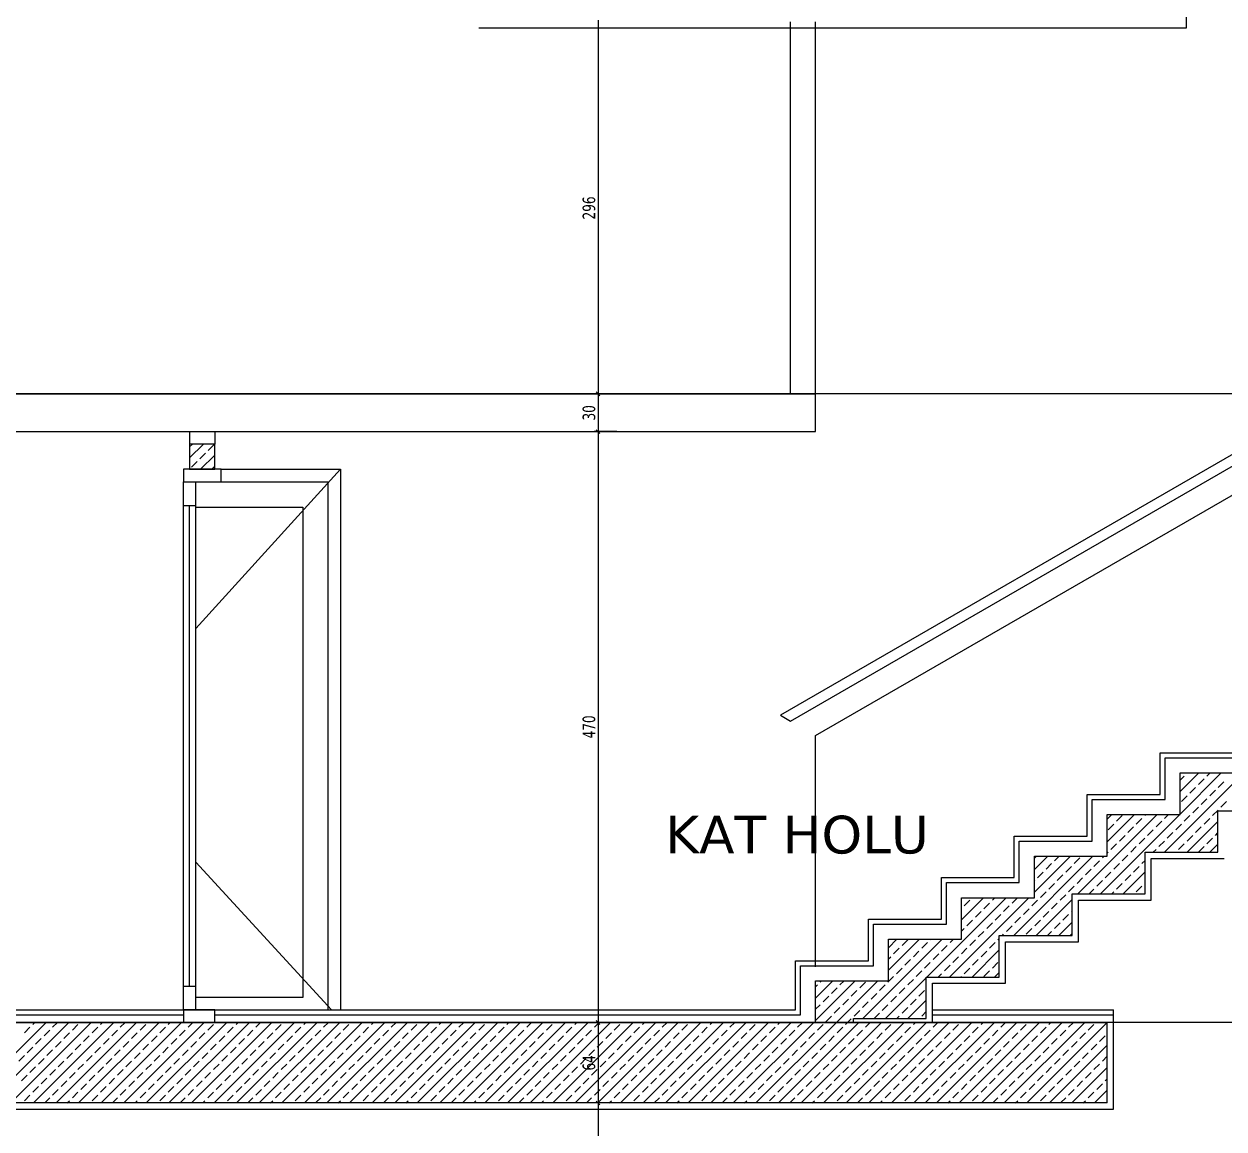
# Model space of a CAD drawing. Header units: millimetres. Extents: x 43168.9 to 43194.6, y -25545.1 to -25543.4.
# Drawn here: x 43184.1023 to 43184.2933, y -25544.3235 to -25544.1477 of the extents above; entities that cross this region are included whole.
import ezdxf
from ezdxf.enums import TextEntityAlignment as Align

# ---------------------------------------------------------------- set-up
doc = ezdxf.new("R2010")
doc.units = ezdxf.units.MM
doc.header["$LTSCALE"] = 200
doc.linetypes.add('kesit_$0$HIDDEN2', pattern=[0.1875, 0.125, -0.0625])
for name, color, linetype in [('dograma_sgh', 43, 'Continuous'), ('duv_sgh', 4, 'Continuous'), ('gor-4_sgh', 17, 'Continuous'), ('kaplama-gnl_sgh', 30, 'Continuous'), ('kesit_$0$gor-2_sgh', 161, 'Continuous'), ('kesit_$0$izd-alt_sgh', 8, 'kesit_$0$HIDDEN2'), ('kesit_$0$metal-mal._sgh', 122, 'Continuous'), ('kolon-b.a_sgh', 6, 'Continuous'), ('metal-mal._sgh', 122, 'Continuous'), ('olcuic_sgh', 183, 'Continuous'), ('siva_sgh', 145, 'Continuous'), ('tarama-betonarme_sgh', 223, 'Continuous'), ('yazi-mahal_sgh', 12, 'Continuous')]:
    doc.layers.add(name, color=color, linetype=linetype)
doc.styles.add('dim', font='VERDANA.TTF', dxfattribs={"width": 0.7})
doc.styles.add('text1', font='VERDANA.TTF')

msp = doc.modelspace()

# ---------------------------------------------------------------- linework, layer by layer
at = {"color": 0, "linetype": 'ByBlock', "lineweight": -2}
for p, q in [((43184.19337, -25544.20626), (43184.19397, -25544.20686)), ((43184.19397, -25544.20686), (43184.19337, -25544.20626)), ((43184.19337, -25544.21226), (43184.19397, -25544.21286)), ((43184.19397, -25544.21286), (43184.19337, -25544.21226)), ((43184.19337, -25544.30626), (43184.19397, -25544.30686)), ((43184.19397, -25544.30686), (43184.19337, -25544.30626)), ((43184.19337, -25544.31906), (43184.19397, -25544.31966)), ((43184.19397, -25544.31966), (43184.19337, -25544.31906))]:
    msp.add_line(p, q, dxfattribs=at)
msp.add_line((43184.12869, -25544.21856), (43184.13269, -25544.21856))
at = {"layer": 'dograma_sgh'}
for p, q in [((43184.12769, -25544.21856), (43184.12769, -25544.22056)), ((43184.13369, -25544.21856), (43184.12769, -25544.21856)), ((43184.13369, -25544.22056), (43184.13369, -25544.21856)), ((43184.12769, -25544.30456), (43184.12769, -25544.22056)), ((43184.12769, -25544.22056), (43184.13369, -25544.22056)), ((43184.12969, -25544.30456), (43184.12969, -25544.22056)), ((43184.12969, -25544.22436), (43184.12769, -25544.22436)), ((43184.12869, -25544.30076), (43184.12869, -25544.22436)), ((43184.12769, -25544.30076), (43184.12969, -25544.30076)), ((43184.13269, -25544.30456), (43184.12769, -25544.30456)), ((43184.12769, -25544.30456), (43184.12769, -25544.30656)), ((43184.13269, -25544.30656), (43184.13269, -25544.30456)), ((43184.12769, -25544.30656), (43184.13269, -25544.30656))]:
    msp.add_line(p, q, dxfattribs=at)
at = {"layer": 'duv_sgh'}
for p, q in [((43184.12869, -25544.21256), (43184.12869, -25544.21456)), ((43184.13269, -25544.21256), (43184.13269, -25544.21456)), ((43184.12869, -25544.21856), (43184.13269, -25544.21856))]:
    msp.add_line(p, q, dxfattribs=at)
at = {"layer": 'gor-4_sgh', "color": 145}
for p, q in [((43184.15269, -25544.21856), (43184.12969, -25544.24386)), ((43184.12969, -25544.28108), (43184.15124, -25544.30456))]:
    msp.add_line(p, q, dxfattribs=at)
at = {"layer": 'gor-4_sgh'}
for p, q in [((43184.13369, -25544.21856), (43184.15269, -25544.21856)), ((43184.15269, -25544.21856), (43184.15269, -25544.30456)), ((43184.13369, -25544.22056), (43184.15069, -25544.22056)), ((43184.15069, -25544.22056), (43184.15069, -25544.30456)), ((43184.12969, -25544.22456), (43184.14669, -25544.22456)), ((43184.14669, -25544.22456), (43184.14669, -25544.30256)), ((43184.14669, -25544.30256), (43184.12969, -25544.30256)), ((43184.11269, -25544.30456), (43184.15269, -25544.30456))]:
    msp.add_line(p, q, dxfattribs=at)
at = {"layer": 'kaplama-gnl_sgh'}
for p, q in [((43184.28309, -25544.27028), (43184.28309, -25544.26367)), ((43184.28309, -25544.26367), (43184.29469, -25544.26367)), ((43184.28389, -25544.27108), (43184.28389, -25544.26447)), ((43184.28389, -25544.26447), (43184.29549, -25544.26447)), ((43184.27149, -25544.2769), (43184.27149, -25544.27028)), ((43184.27149, -25544.27028), (43184.28309, -25544.27028)), ((43184.27229, -25544.2777), (43184.27229, -25544.27108)), ((43184.27229, -25544.27108), (43184.28389, -25544.27108)), ((43184.25989, -25544.28351), (43184.25989, -25544.2769)), ((43184.25989, -25544.2769), (43184.27149, -25544.2769)), ((43184.26069, -25544.28431), (43184.26069, -25544.2777)), ((43184.26069, -25544.2777), (43184.27229, -25544.2777)), ((43184.24829, -25544.29013), (43184.24829, -25544.28351)), ((43184.24829, -25544.28351), (43184.25989, -25544.28351)), ((43184.24909, -25544.29093), (43184.24909, -25544.28431)), ((43184.24909, -25544.28431), (43184.26069, -25544.28431)), ((43184.23669, -25544.29674), (43184.23669, -25544.29013)), ((43184.23669, -25544.29013), (43184.24829, -25544.29013)), ((43184.23749, -25544.29754), (43184.23749, -25544.29093)), ((43184.23749, -25544.29093), (43184.24909, -25544.29093)), ((43184.22509, -25544.30456), (43184.22509, -25544.29674)), ((43184.22509, -25544.29674), (43184.23669, -25544.29674)), ((43184.22589, -25544.30536), (43184.22589, -25544.29754)), ((43184.22589, -25544.29754), (43184.23749, -25544.29754)), ((43183.80569, -25544.30456), (43184.12769, -25544.30456)), ((43184.13269, -25544.30456), (43184.22509, -25544.30456)), ((43184.24689, -25544.30456), (43184.27569, -25544.30456)), ((43183.80569, -25544.30536), (43184.12769, -25544.30536)), ((43184.13269, -25544.30536), (43184.22589, -25544.30536)), ((43184.24689, -25544.30536), (43184.27569, -25544.30536))]:
    msp.add_line(p, q, dxfattribs=at)
at = {"layer": 'kesit_$0$gor-2_sgh'}
for p, q in [((43184.22829, -25544.26093), (43184.36749, -25544.18056)), ((43184.22829, -25544.29769), (43184.22829, -25544.26093))]:
    msp.add_line(p, q, dxfattribs=at)
at = {"layer": 'kesit_$0$izd-alt_sgh'}
for p, q in [((43185.17869, -25544.20656), (43183.58059, -25544.20656)), ((43185.17869, -25544.30656), (43183.58059, -25544.30656))]:
    msp.add_line(p, q, dxfattribs=at)
at = {"layer": 'kesit_$0$metal-mal._sgh'}
for p, q in [((43184.36599, -25544.17496), (43184.22269, -25544.25769)), ((43184.22429, -25544.25862), (43184.36642, -25544.17656)), ((43184.22269, -25544.25769), (43184.22429, -25544.25862))]:
    msp.add_line(p, q, dxfattribs=at)
at = {"layer": 'kolon-b.a_sgh'}
for p, q in [((43184.13269, -25544.21456), (43184.12869, -25544.21456)), ((43184.12869, -25544.21456), (43184.12869, -25544.21856)), ((43184.13269, -25544.21856), (43184.13269, -25544.21456)), ((43184.12869, -25544.21856), (43184.13269, -25544.21856)), ((43184.28629, -25544.27348), (43184.28629, -25544.26687)), ((43184.28629, -25544.26687), (43184.29789, -25544.26687)), ((43184.27469, -25544.2801), (43184.27469, -25544.27348)), ((43184.27469, -25544.27348), (43184.28629, -25544.27348)), ((43184.29229, -25544.27948), (43184.29229, -25544.27287)), ((43184.29229, -25544.27287), (43184.30389, -25544.27287)), ((43184.26309, -25544.28671), (43184.26309, -25544.2801)), ((43184.26309, -25544.2801), (43184.27469, -25544.2801)), ((43184.28069, -25544.2861), (43184.28069, -25544.27948)), ((43184.28069, -25544.27948), (43184.29229, -25544.27948)), ((43184.25149, -25544.29333), (43184.25149, -25544.28671)), ((43184.25149, -25544.28671), (43184.26309, -25544.28671)), ((43184.26909, -25544.29271), (43184.26909, -25544.2861)), ((43184.26909, -25544.2861), (43184.28069, -25544.2861)), ((43184.23989, -25544.29994), (43184.23989, -25544.29333)), ((43184.23989, -25544.29333), (43184.25149, -25544.29333)), ((43184.25749, -25544.29933), (43184.25749, -25544.29271)), ((43184.25749, -25544.29271), (43184.26909, -25544.29271)), ((43184.22829, -25544.30656), (43184.22829, -25544.29994)), ((43184.22829, -25544.29994), (43184.23989, -25544.29994)), ((43184.24589, -25544.30594), (43184.24589, -25544.29933)), ((43184.24589, -25544.29933), (43184.25749, -25544.29933)), ((43183.80469, -25544.30656), (43184.27469, -25544.30656)), ((43184.23429, -25544.30656), (43184.23429, -25544.30594)), ((43184.23429, -25544.30594), (43184.24589, -25544.30594)), ((43184.27469, -25544.31936), (43184.27469, -25544.30656)), ((43184.27469, -25544.31936), (43183.80469, -25544.31936))]:
    msp.add_line(p, q, dxfattribs=at)
at = {"layer": 'metal-mal._sgh'}
for p, q in [((43184.22429, -25544.20656), (43184.22429, -25544.14736)), ((43184.22829, -25544.20656), (43184.22829, -25544.14736)), ((43183.80569, -25544.20656), (43184.22829, -25544.20656)), ((43184.22829, -25544.21256), (43184.22829, -25544.20656)), ((43183.80569, -25544.21256), (43184.22829, -25544.21256))]:
    msp.add_line(p, q, dxfattribs=at)
at = {"layer": 'olcuic_sgh'}
for p, q in [((43184.19367, -25544.14711), (43184.19367, -25544.20681)), ((43184.19667, -25544.20656), (43184.19307, -25544.20656)), ((43184.19667, -25544.20656), (43184.19307, -25544.20656)), ((43184.19367, -25544.20631), (43184.19367, -25544.21281)), ((43184.19667, -25544.21256), (43184.19307, -25544.21256)), ((43184.19667, -25544.21256), (43184.19307, -25544.21256)), ((43184.19367, -25544.21231), (43184.19367, -25544.30681)), ((43184.19667, -25544.30656), (43184.19307, -25544.30656)), ((43184.19667, -25544.30656), (43184.19307, -25544.30656)), ((43184.19367, -25544.30631), (43184.19367, -25544.31961)), ((43184.19667, -25544.31936), (43184.19307, -25544.31936)), ((43184.19667, -25544.31936), (43184.19307, -25544.31936)), ((43184.19367, -25544.31911), (43184.19367, -25544.42681))]:
    msp.add_line(p, q, dxfattribs=at)
at = {"layer": 'siva_sgh'}
for p, q in [((43184.28729, -25544.14836), (43184.28729, -25544.13524)), ((43184.17469, -25544.14836), (43184.28729, -25544.14836)), ((43184.28169, -25544.2871), (43184.28169, -25544.28048)), ((43184.28169, -25544.28048), (43184.29329, -25544.28048)), ((43184.27009, -25544.29371), (43184.27009, -25544.2871)), ((43184.27009, -25544.2871), (43184.28169, -25544.2871)), ((43184.25849, -25544.30033), (43184.25849, -25544.29371)), ((43184.25849, -25544.29371), (43184.27009, -25544.29371)), ((43184.24689, -25544.30656), (43184.24689, -25544.30033)), ((43184.24689, -25544.30033), (43184.25849, -25544.30033)), ((43184.27569, -25544.32036), (43184.27569, -25544.30456)), ((43183.80569, -25544.32036), (43184.27569, -25544.32036))]:
    msp.add_line(p, q, dxfattribs=at)
at = {"layer": 'tarama-betonarme_sgh'}
for p, q in [((43184.12869, -25544.21676), (43184.13089, -25544.21456)), ((43184.12869, -25544.21499), (43184.12913, -25544.21456)), ((43184.13165, -25544.21558), (43184.13253, -25544.21469)), ((43184.13032, -25544.2169), (43184.1312, -25544.21602)), ((43184.13043, -25544.21856), (43184.13269, -25544.2163)), ((43184.12899, -25544.21823), (43184.12988, -25544.21734)), ((43184.1322, -25544.21856), (43184.13269, -25544.21807)), ((43184.2838, -25544.27948), (43184.29642, -25544.26687)), ((43184.28629, -25544.26981), (43184.28923, -25544.26687)), ((43184.28629, -25544.2734), (43184.29283, -25544.26687)), ((43184.28629, -25544.26801), (43184.28694, -25544.26737)), ((43184.28739, -25544.26692), (43184.28744, -25544.26687)), ((43184.28918, -25544.26871), (43184.29008, -25544.26782)), ((43184.29053, -25544.26737), (43184.29103, -25544.26687)), ((43184.29233, -25544.26916), (43184.29322, -25544.26827)), ((43184.28649, -25544.27141), (43184.28739, -25544.27051)), ((43184.28784, -25544.27006), (43184.28873, -25544.26916)), ((43184.29098, -25544.27051), (43184.29188, -25544.26961)), ((43184.28828, -25544.2732), (43184.28918, -25544.27231)), ((43184.28963, -25544.27186), (43184.29053, -25544.27096)), ((43184.29278, -25544.27231), (43184.29367, -25544.27141)), ((43184.27, -25544.2861), (43184.28262, -25544.27348)), ((43184.2736, -25544.2861), (43184.28621, -25544.27348)), ((43184.27469, -25544.27423), (43184.27543, -25544.27348)), ((43184.27469, -25544.27782), (43184.27903, -25544.27348)), ((43184.27616, -25544.27455), (43184.27706, -25544.27365)), ((43184.2793, -25544.275), (43184.2802, -25544.2741)), ((43184.28065, -25544.27365), (43184.28082, -25544.27348)), ((43184.28379, -25544.2741), (43184.28442, -25544.27348)), ((43184.28694, -25544.27455), (43184.28784, -25544.27365)), ((43184.29008, -25544.275), (43184.29098, -25544.2741)), ((43184.29143, -25544.27365), (43184.29233, -25544.27276)), ((43184.27481, -25544.2759), (43184.27571, -25544.275)), ((43184.27796, -25544.27635), (43184.27886, -25544.27545)), ((43184.2811, -25544.2768), (43184.282, -25544.2759)), ((43184.28245, -25544.27545), (43184.28335, -25544.27455)), ((43184.28424, -25544.27725), (43184.28514, -25544.27635)), ((43184.28559, -25544.2759), (43184.28649, -25544.275)), ((43184.2874, -25544.27948), (43184.29229, -25544.27459)), ((43184.28873, -25544.27635), (43184.28963, -25544.27545)), ((43184.27526, -25544.27904), (43184.27616, -25544.27814)), ((43184.27661, -25544.27769), (43184.27751, -25544.2768)), ((43184.27975, -25544.27814), (43184.28065, -25544.27725)), ((43184.2829, -25544.27859), (43184.28379, -25544.27769)), ((43184.28604, -25544.27904), (43184.28694, -25544.27814)), ((43184.28739, -25544.27769), (43184.28828, -25544.2768)), ((43184.29053, -25544.27814), (43184.29143, -25544.27725)), ((43184.29099, -25544.27948), (43184.29229, -25544.27818)), ((43184.29188, -25544.2768), (43184.29229, -25544.27638)), ((43184.2598, -25544.29271), (43184.27241, -25544.2801)), ((43184.26309, -25544.28223), (43184.26523, -25544.2801)), ((43184.26309, -25544.28583), (43184.26882, -25544.2801)), ((43184.26314, -25544.28039), (43184.26343, -25544.2801)), ((43184.26628, -25544.28084), (43184.26702, -25544.2801)), ((43184.27392, -25544.28039), (43184.27421, -25544.2801)), ((43184.27469, -25544.27961), (43184.27481, -25544.27949)), ((43184.27706, -25544.28084), (43184.27796, -25544.27994)), ((43184.27841, -25544.27949), (43184.2793, -25544.27859)), ((43184.28201, -25544.27948), (43184.28245, -25544.27904)), ((43184.28919, -25544.27948), (43184.29008, -25544.27859)), ((43184.26494, -25544.28218), (43184.26583, -25544.28129)), ((43184.26808, -25544.28263), (43184.26898, -25544.28174)), ((43184.26943, -25544.28129), (43184.27032, -25544.28039)), ((43184.27257, -25544.28174), (43184.27347, -25544.28084)), ((43184.27571, -25544.28218), (43184.27661, -25544.28129)), ((43184.27886, -25544.28263), (43184.27975, -25544.28174)), ((43184.2802, -25544.28129), (43184.28069, -25544.2808)), ((43184.26309, -25544.28403), (43184.26314, -25544.28398)), ((43184.26359, -25544.28353), (43184.26449, -25544.28263)), ((43184.26673, -25544.28398), (43184.26763, -25544.28308)), ((43184.26988, -25544.28443), (43184.27077, -25544.28353)), ((43184.27122, -25544.28308), (43184.27212, -25544.28218)), ((43184.27302, -25544.28488), (43184.27392, -25544.28398)), ((43184.27437, -25544.28353), (43184.27526, -25544.28263)), ((43184.27719, -25544.2861), (43184.28069, -25544.28259)), ((43184.27751, -25544.28398), (43184.27841, -25544.28308)), ((43184.26404, -25544.28667), (43184.26494, -25544.28578)), ((43184.26539, -25544.28533), (43184.26628, -25544.28443)), ((43184.26853, -25544.28578), (43184.26943, -25544.28488)), ((43184.2718, -25544.2861), (43184.27257, -25544.28533)), ((43184.27539, -25544.2861), (43184.27571, -25544.28578)), ((43184.27616, -25544.28533), (43184.27706, -25544.28443)), ((43184.2793, -25544.28578), (43184.2802, -25544.28488)), ((43184.28065, -25544.28443), (43184.28069, -25544.28439)), ((43184.246, -25544.29933), (43184.25861, -25544.28671)), ((43184.24959, -25544.29933), (43184.2622, -25544.28671)), ((43184.25149, -25544.29024), (43184.25502, -25544.28671)), ((43184.25191, -25544.28802), (43184.25281, -25544.28712)), ((43184.25506, -25544.28847), (43184.25596, -25544.28757)), ((43184.25641, -25544.28712), (43184.25682, -25544.28671)), ((43184.25955, -25544.28757), (43184.26041, -25544.28671)), ((43184.26269, -25544.28802), (43184.26359, -25544.28712)), ((43184.26339, -25544.29271), (43184.26909, -25544.28701)), ((43184.26583, -25544.28847), (43184.26673, -25544.28757)), ((43184.26718, -25544.28712), (43184.26808, -25544.28623)), ((43184.25371, -25544.28982), (43184.25461, -25544.28892)), ((43184.25685, -25544.29027), (43184.25775, -25544.28937)), ((43184.2582, -25544.28892), (43184.2591, -25544.28802)), ((43184.26134, -25544.28937), (43184.26224, -25544.28847)), ((43184.26449, -25544.28982), (43184.26539, -25544.28892)), ((43184.26763, -25544.29027), (43184.26853, -25544.28937)), ((43184.26898, -25544.28892), (43184.26909, -25544.28881)), ((43184.25149, -25544.29204), (43184.25191, -25544.29161)), ((43184.25236, -25544.29116), (43184.25326, -25544.29027)), ((43184.25551, -25544.29161), (43184.25641, -25544.29072)), ((43184.25865, -25544.29206), (43184.25955, -25544.29116)), ((43184.26, -25544.29072), (43184.2609, -25544.28982)), ((43184.26179, -25544.29251), (43184.26269, -25544.29161)), ((43184.26314, -25544.29116), (43184.26404, -25544.29027)), ((43184.26628, -25544.29161), (43184.26718, -25544.29072)), ((43184.26698, -25544.29271), (43184.26909, -25544.2906)), ((43184.23579, -25544.30594), (43184.2484, -25544.29333)), ((43184.23989, -25544.29466), (43184.24122, -25544.29333)), ((43184.23989, -25544.29825), (43184.24481, -25544.29333)), ((43184.24204, -25544.29431), (43184.24293, -25544.29341)), ((43184.24653, -25544.29341), (43184.24661, -25544.29333)), ((43184.24967, -25544.29386), (43184.2502, -25544.29333)), ((43184.25281, -25544.29431), (43184.25371, -25544.29341)), ((43184.25416, -25544.29296), (43184.25506, -25544.29206)), ((43184.2573, -25544.29341), (43184.25749, -25544.29322)), ((43184.258, -25544.29271), (43184.2582, -25544.29251)), ((43184.26518, -25544.29271), (43184.26583, -25544.29206)), ((43184.26878, -25544.29271), (43184.26898, -25544.29251)), ((43184.24069, -25544.29565), (43184.24159, -25544.29476)), ((43184.24383, -25544.2961), (43184.24473, -25544.29521)), ((43184.24518, -25544.29476), (43184.24608, -25544.29386)), ((43184.24832, -25544.29521), (43184.24922, -25544.29431)), ((43184.25147, -25544.29565), (43184.25236, -25544.29476)), ((43184.25318, -25544.29933), (43184.25749, -25544.29502)), ((43184.25461, -25544.2961), (43184.25551, -25544.29521)), ((43184.25596, -25544.29476), (43184.25685, -25544.29386)), ((43184.23989, -25544.29645), (43184.24024, -25544.2961)), ((43184.24249, -25544.29745), (43184.24338, -25544.29655)), ((43184.24563, -25544.2979), (43184.24653, -25544.297)), ((43184.24698, -25544.29655), (43184.24787, -25544.29565)), ((43184.25012, -25544.297), (43184.25102, -25544.2961)), ((43184.25326, -25544.29745), (43184.25416, -25544.29655)), ((43184.25641, -25544.2979), (43184.2573, -25544.297)), ((43184.23979, -25544.30014), (43184.24069, -25544.29925)), ((43184.24114, -25544.2988), (43184.24204, -25544.2979)), ((43184.24428, -25544.29925), (43184.24518, -25544.29835)), ((43184.24779, -25544.29933), (43184.24832, -25544.2988)), ((43184.24877, -25544.29835), (43184.24967, -25544.29745)), ((43184.25138, -25544.29933), (43184.25147, -25544.29925)), ((43184.25191, -25544.2988), (43184.25281, -25544.2979)), ((43184.25506, -25544.29925), (43184.25596, -25544.29835)), ((43184.25677, -25544.29933), (43184.25749, -25544.29861)), ((43184.22829, -25544.30267), (43184.23101, -25544.29994)), ((43184.22829, -25544.30626), (43184.2346, -25544.29994)), ((43184.22829, -25544.30087), (43184.22857, -25544.30059)), ((43184.22902, -25544.30014), (43184.22922, -25544.29994)), ((43184.23081, -25544.30194), (43184.23171, -25544.30104)), ((43184.23158, -25544.30656), (43184.2382, -25544.29994)), ((43184.23216, -25544.30059), (43184.23281, -25544.29994)), ((43184.2353, -25544.30104), (43184.2362, -25544.30014)), ((43184.23844, -25544.30149), (43184.23934, -25544.30059)), ((43184.23938, -25544.30594), (43184.24589, -25544.29943)), ((43184.24159, -25544.30194), (43184.24249, -25544.30104)), ((43184.24293, -25544.30059), (43184.24383, -25544.2997)), ((43184.22946, -25544.30329), (43184.23036, -25544.30239)), ((43184.23261, -25544.30374), (43184.23351, -25544.30284)), ((43184.23395, -25544.30239), (43184.23485, -25544.30149)), ((43184.2371, -25544.30284), (43184.238, -25544.30194)), ((43184.24024, -25544.30329), (43184.24114, -25544.30239)), ((43184.24297, -25544.30594), (43184.24589, -25544.30303)), ((43184.24338, -25544.30374), (43184.24428, -25544.30284)), ((43184.24473, -25544.30239), (43184.24563, -25544.30149)), ((43184.22829, -25544.30446), (43184.22902, -25544.30374)), ((43184.23126, -25544.30508), (43184.23216, -25544.30419)), ((43184.2344, -25544.30553), (43184.2353, -25544.30464)), ((43184.23575, -25544.30419), (43184.23665, -25544.30329)), ((43184.23889, -25544.30464), (43184.23979, -25544.30374)), ((43184.24204, -25544.30508), (43184.24293, -25544.30419)), ((43184.24518, -25544.30553), (43184.24589, -25544.30482)), ((43184.09306, -25544.31936), (43184.10586, -25544.30656)), ((43184.09665, -25544.31936), (43184.10945, -25544.30656)), ((43184.10024, -25544.31936), (43184.11304, -25544.30656)), ((43184.10374, -25544.30688), (43184.10406, -25544.30656)), ((43184.10383, -25544.31936), (43184.11663, -25544.30656)), ((43184.10688, -25544.30733), (43184.10765, -25544.30656)), ((43184.10743, -25544.31936), (43184.12023, -25544.30656)), ((43184.11003, -25544.30778), (43184.11092, -25544.30688)), ((43184.11102, -25544.31936), (43184.12382, -25544.30656)), ((43184.11452, -25544.30688), (43184.11484, -25544.30656)), ((43184.11461, -25544.31936), (43184.12741, -25544.30656)), ((43184.11766, -25544.30733), (43184.11843, -25544.30656)), ((43184.1182, -25544.31936), (43184.131, -25544.30656)), ((43184.1208, -25544.30778), (43184.1217, -25544.30688)), ((43184.12179, -25544.31936), (43184.13459, -25544.30656)), ((43184.12529, -25544.30688), (43184.12561, -25544.30656)), ((43184.12539, -25544.31936), (43184.13819, -25544.30656)), ((43184.12844, -25544.30733), (43184.12921, -25544.30656)), ((43184.12898, -25544.31936), (43184.14178, -25544.30656)), ((43184.13158, -25544.30778), (43184.13248, -25544.30688)), ((43184.13257, -25544.31936), (43184.14537, -25544.30656)), ((43184.13607, -25544.30688), (43184.13639, -25544.30656)), ((43184.13616, -25544.31936), (43184.14896, -25544.30656)), ((43184.13921, -25544.30733), (43184.13998, -25544.30656)), ((43184.13976, -25544.31936), (43184.15256, -25544.30656)), ((43184.14236, -25544.30778), (43184.14325, -25544.30688)), ((43184.14335, -25544.31936), (43184.15615, -25544.30656)), ((43184.14685, -25544.30688), (43184.14717, -25544.30656)), ((43184.14694, -25544.31936), (43184.15974, -25544.30656)), ((43184.14999, -25544.30733), (43184.15076, -25544.30656)), ((43184.15053, -25544.31936), (43184.16333, -25544.30656)), ((43184.15313, -25544.30778), (43184.15403, -25544.30688)), ((43184.15412, -25544.31936), (43184.16692, -25544.30656)), ((43184.15762, -25544.30688), (43184.15794, -25544.30656)), ((43184.15772, -25544.31936), (43184.17052, -25544.30656)), ((43184.16077, -25544.30733), (43184.16154, -25544.30656)), ((43184.16131, -25544.31936), (43184.17411, -25544.30656)), ((43184.16391, -25544.30778), (43184.16481, -25544.30688)), ((43184.1649, -25544.31936), (43184.1777, -25544.30656)), ((43184.1684, -25544.30688), (43184.16872, -25544.30656)), ((43184.16849, -25544.31936), (43184.18129, -25544.30656)), ((43184.17154, -25544.30733), (43184.17231, -25544.30656)), ((43184.17208, -25544.31936), (43184.18488, -25544.30656)), ((43184.17468, -25544.30778), (43184.17558, -25544.30688)), ((43184.17568, -25544.31936), (43184.18848, -25544.30656)), ((43184.17917, -25544.30688), (43184.1795, -25544.30656)), ((43184.17927, -25544.31936), (43184.19207, -25544.30656)), ((43184.18232, -25544.30733), (43184.18309, -25544.30656)), ((43184.18286, -25544.31936), (43184.19566, -25544.30656)), ((43184.18546, -25544.30778), (43184.18636, -25544.30688)), ((43184.18645, -25544.31936), (43184.19925, -25544.30656)), ((43184.18995, -25544.30688), (43184.19027, -25544.30656)), ((43184.19004, -25544.31936), (43184.20284, -25544.30656)), ((43184.19309, -25544.30733), (43184.19386, -25544.30656)), ((43184.19364, -25544.31936), (43184.20644, -25544.30656)), ((43184.19624, -25544.30778), (43184.19714, -25544.30688)), ((43184.19723, -25544.31936), (43184.21003, -25544.30656)), ((43184.20073, -25544.30688), (43184.20105, -25544.30656)), ((43184.20082, -25544.31936), (43184.21362, -25544.30656)), ((43184.20387, -25544.30733), (43184.20464, -25544.30656)), ((43184.20441, -25544.31936), (43184.21721, -25544.30656)), ((43184.20701, -25544.30778), (43184.20791, -25544.30688)), ((43184.20801, -25544.31936), (43184.22081, -25544.30656)), ((43184.2115, -25544.30688), (43184.21182, -25544.30656)), ((43184.2116, -25544.31936), (43184.2244, -25544.30656)), ((43184.21465, -25544.30733), (43184.21542, -25544.30656)), ((43184.21519, -25544.31936), (43184.22799, -25544.30656)), ((43184.21779, -25544.30778), (43184.21869, -25544.30688)), ((43184.21878, -25544.31936), (43184.23158, -25544.30656)), ((43184.22228, -25544.30688), (43184.2226, -25544.30656)), ((43184.22237, -25544.31936), (43184.23517, -25544.30656)), ((43184.22542, -25544.30733), (43184.22619, -25544.30656)), ((43184.22597, -25544.31936), (43184.23877, -25544.30656)), ((43184.22857, -25544.30778), (43184.22946, -25544.30688)), ((43184.22956, -25544.31936), (43184.24236, -25544.30656)), ((43184.22991, -25544.30643), (43184.23081, -25544.30553)), ((43184.23306, -25544.30688), (43184.23338, -25544.30656)), ((43184.23315, -25544.31936), (43184.24595, -25544.30656)), ((43184.23338, -25544.30656), (43184.23395, -25544.30598)), ((43184.2362, -25544.30733), (43184.23697, -25544.30656)), ((43184.23674, -25544.31936), (43184.24954, -25544.30656)), ((43184.23759, -25544.30594), (43184.23844, -25544.30508)), ((43184.23934, -25544.30778), (43184.24024, -25544.30688)), ((43184.24033, -25544.31936), (43184.25313, -25544.30656)), ((43184.24118, -25544.30594), (43184.24159, -25544.30553)), ((43184.24383, -25544.30688), (43184.24415, -25544.30656)), ((43184.24393, -25544.31936), (43184.25673, -25544.30656)), ((43184.24698, -25544.30733), (43184.24775, -25544.30656)), ((43184.24752, -25544.31936), (43184.26032, -25544.30656)), ((43184.25012, -25544.30778), (43184.25102, -25544.30688)), ((43184.25111, -25544.31936), (43184.26391, -25544.30656)), ((43184.25461, -25544.30688), (43184.25493, -25544.30656)), ((43184.2547, -25544.31936), (43184.2675, -25544.30656)), ((43184.25775, -25544.30733), (43184.25852, -25544.30656)), ((43184.25829, -25544.31936), (43184.27109, -25544.30656)), ((43184.2609, -25544.30778), (43184.26179, -25544.30688)), ((43184.26189, -25544.31936), (43184.27469, -25544.30656)), ((43184.26539, -25544.30688), (43184.26571, -25544.30656)), ((43184.26853, -25544.30733), (43184.2693, -25544.30656)), ((43184.27167, -25544.30778), (43184.27257, -25544.30688)), ((43184.10239, -25544.30823), (43184.10329, -25544.30733)), ((43184.10554, -25544.30868), (43184.10643, -25544.30778)), ((43184.10868, -25544.30913), (43184.10958, -25544.30823)), ((43184.11182, -25544.30957), (43184.11272, -25544.30868)), ((43184.11317, -25544.30823), (43184.11407, -25544.30733)), ((43184.11631, -25544.30868), (43184.11721, -25544.30778)), ((43184.11946, -25544.30913), (43184.12035, -25544.30823)), ((43184.1226, -25544.30957), (43184.1235, -25544.30868)), ((43184.12395, -25544.30823), (43184.12484, -25544.30733)), ((43184.12709, -25544.30868), (43184.12799, -25544.30778)), ((43184.13023, -25544.30913), (43184.13113, -25544.30823)), ((43184.13338, -25544.30957), (43184.13427, -25544.30868)), ((43184.13472, -25544.30823), (43184.13562, -25544.30733)), ((43184.13787, -25544.30868), (43184.13876, -25544.30778)), ((43184.14101, -25544.30913), (43184.14191, -25544.30823)), ((43184.14415, -25544.30957), (43184.14505, -25544.30868)), ((43184.1455, -25544.30823), (43184.1464, -25544.30733)), ((43184.14864, -25544.30868), (43184.14954, -25544.30778)), ((43184.15179, -25544.30913), (43184.15268, -25544.30823)), ((43184.15493, -25544.30957), (43184.15583, -25544.30868)), ((43184.15628, -25544.30823), (43184.15717, -25544.30733)), ((43184.15942, -25544.30868), (43184.16032, -25544.30778)), ((43184.16256, -25544.30913), (43184.16346, -25544.30823)), ((43184.1657, -25544.30957), (43184.1666, -25544.30868)), ((43184.16705, -25544.30823), (43184.16795, -25544.30733)), ((43184.17019, -25544.30868), (43184.17109, -25544.30778)), ((43184.17334, -25544.30913), (43184.17424, -25544.30823)), ((43184.17648, -25544.30957), (43184.17738, -25544.30868)), ((43184.17783, -25544.30823), (43184.17873, -25544.30733)), ((43184.18097, -25544.30868), (43184.18187, -25544.30778)), ((43184.18411, -25544.30913), (43184.18501, -25544.30823)), ((43184.18726, -25544.30957), (43184.18816, -25544.30868)), ((43184.1886, -25544.30823), (43184.1895, -25544.30733)), ((43184.19175, -25544.30868), (43184.19265, -25544.30778)), ((43184.19489, -25544.30913), (43184.19579, -25544.30823)), ((43184.19803, -25544.30957), (43184.19893, -25544.30868)), ((43184.19938, -25544.30823), (43184.20028, -25544.30733)), ((43184.20252, -25544.30868), (43184.20342, -25544.30778)), ((43184.20567, -25544.30913), (43184.20656, -25544.30823)), ((43184.20881, -25544.30957), (43184.20971, -25544.30868)), ((43184.21016, -25544.30823), (43184.21105, -25544.30733)), ((43184.2133, -25544.30868), (43184.2142, -25544.30778)), ((43184.21644, -25544.30913), (43184.21734, -25544.30823)), ((43184.21959, -25544.30957), (43184.22048, -25544.30868)), ((43184.22093, -25544.30823), (43184.22183, -25544.30733)), ((43184.22408, -25544.30868), (43184.22497, -25544.30778)), ((43184.22722, -25544.30913), (43184.22812, -25544.30823)), ((43184.23036, -25544.30957), (43184.23126, -25544.30868)), ((43184.23171, -25544.30823), (43184.23261, -25544.30733)), ((43184.23485, -25544.30868), (43184.23575, -25544.30778)), ((43184.238, -25544.30913), (43184.23889, -25544.30823)), ((43184.24114, -25544.30957), (43184.24204, -25544.30868)), ((43184.24249, -25544.30823), (43184.24338, -25544.30733)), ((43184.24563, -25544.30868), (43184.24653, -25544.30778)), ((43184.24877, -25544.30913), (43184.24967, -25544.30823)), ((43184.25191, -25544.30957), (43184.25281, -25544.30868)), ((43184.25326, -25544.30823), (43184.25416, -25544.30733)), ((43184.25641, -25544.30868), (43184.2573, -25544.30778)), ((43184.25955, -25544.30913), (43184.26045, -25544.30823)), ((43184.26269, -25544.30957), (43184.26359, -25544.30868)), ((43184.26404, -25544.30823), (43184.26494, -25544.30733)), ((43184.26718, -25544.30868), (43184.26808, -25544.30778)), ((43184.27032, -25544.30913), (43184.27122, -25544.30823)), ((43184.27347, -25544.30957), (43184.27437, -25544.30868)), ((43184.10284, -25544.31137), (43184.10374, -25544.31047)), ((43184.10419, -25544.31002), (43184.10509, -25544.30913)), ((43184.10733, -25544.31047), (43184.10823, -25544.30957)), ((43184.11048, -25544.31092), (43184.11137, -25544.31002)), ((43184.11362, -25544.31137), (43184.11452, -25544.31047)), ((43184.11497, -25544.31002), (43184.11586, -25544.30913)), ((43184.11811, -25544.31047), (43184.11901, -25544.30957)), ((43184.12125, -25544.31092), (43184.12215, -25544.31002)), ((43184.1244, -25544.31137), (43184.12529, -25544.31047)), ((43184.12574, -25544.31002), (43184.12664, -25544.30913)), ((43184.12889, -25544.31047), (43184.12978, -25544.30957)), ((43184.13203, -25544.31092), (43184.13293, -25544.31002)), ((43184.13517, -25544.31137), (43184.13607, -25544.31047)), ((43184.13652, -25544.31002), (43184.13742, -25544.30913)), ((43184.13966, -25544.31047), (43184.14056, -25544.30957)), ((43184.1428, -25544.31092), (43184.1437, -25544.31002)), ((43184.14595, -25544.31137), (43184.14685, -25544.31047)), ((43184.14729, -25544.31002), (43184.14819, -25544.30913)), ((43184.15044, -25544.31047), (43184.15134, -25544.30957)), ((43184.15358, -25544.31092), (43184.15448, -25544.31002)), ((43184.15672, -25544.31137), (43184.15762, -25544.31047)), ((43184.15807, -25544.31002), (43184.15897, -25544.30913)), ((43184.16121, -25544.31047), (43184.16211, -25544.30957)), ((43184.16436, -25544.31092), (43184.16526, -25544.31002)), ((43184.1675, -25544.31137), (43184.1684, -25544.31047)), ((43184.16885, -25544.31002), (43184.16975, -25544.30913)), ((43184.17199, -25544.31047), (43184.17289, -25544.30957)), ((43184.17513, -25544.31092), (43184.17603, -25544.31002)), ((43184.17828, -25544.31137), (43184.17917, -25544.31047)), ((43184.17962, -25544.31002), (43184.18052, -25544.30913)), ((43184.18277, -25544.31047), (43184.18367, -25544.30957)), ((43184.18591, -25544.31092), (43184.18681, -25544.31002)), ((43184.18905, -25544.31137), (43184.18995, -25544.31047)), ((43184.1904, -25544.31002), (43184.1913, -25544.30913)), ((43184.19354, -25544.31047), (43184.19444, -25544.30957)), ((43184.19669, -25544.31092), (43184.19758, -25544.31002)), ((43184.19983, -25544.31137), (43184.20073, -25544.31047)), ((43184.20118, -25544.31002), (43184.20207, -25544.30913)), ((43184.20432, -25544.31047), (43184.20522, -25544.30957)), ((43184.20746, -25544.31092), (43184.20836, -25544.31002)), ((43184.21061, -25544.31137), (43184.2115, -25544.31047)), ((43184.21195, -25544.31002), (43184.21285, -25544.30913)), ((43184.2151, -25544.31047), (43184.21599, -25544.30957)), ((43184.21824, -25544.31092), (43184.21914, -25544.31002)), ((43184.22138, -25544.31137), (43184.22228, -25544.31047)), ((43184.22273, -25544.31002), (43184.22363, -25544.30913)), ((43184.22587, -25544.31047), (43184.22677, -25544.30957)), ((43184.22902, -25544.31092), (43184.22991, -25544.31002)), ((43184.23216, -25544.31137), (43184.23306, -25544.31047)), ((43184.23351, -25544.31002), (43184.2344, -25544.30913)), ((43184.23665, -25544.31047), (43184.23755, -25544.30957)), ((43184.23979, -25544.31092), (43184.24069, -25544.31002)), ((43184.24293, -25544.31137), (43184.24383, -25544.31047)), ((43184.24428, -25544.31002), (43184.24518, -25544.30913)), ((43184.24742, -25544.31047), (43184.24832, -25544.30957)), ((43184.25057, -25544.31092), (43184.25147, -25544.31002)), ((43184.25371, -25544.31137), (43184.25461, -25544.31047)), ((43184.25506, -25544.31002), (43184.25596, -25544.30913)), ((43184.2582, -25544.31047), (43184.2591, -25544.30957)), ((43184.26134, -25544.31092), (43184.26224, -25544.31002)), ((43184.26449, -25544.31137), (43184.26539, -25544.31047)), ((43184.26548, -25544.31936), (43184.27469, -25544.31015)), ((43184.26583, -25544.31002), (43184.26673, -25544.30913)), ((43184.26898, -25544.31047), (43184.26988, -25544.30957)), ((43184.27212, -25544.31092), (43184.27302, -25544.31002)), ((43184.1015, -25544.31272), (43184.10239, -25544.31182)), ((43184.10464, -25544.31317), (43184.10554, -25544.31227)), ((43184.10599, -25544.31182), (43184.10688, -25544.31092)), ((43184.10913, -25544.31227), (43184.11003, -25544.31137)), ((43184.11227, -25544.31272), (43184.11317, -25544.31182)), ((43184.11542, -25544.31317), (43184.11631, -25544.31227)), ((43184.11676, -25544.31182), (43184.11766, -25544.31092)), ((43184.11991, -25544.31227), (43184.1208, -25544.31137)), ((43184.12305, -25544.31272), (43184.12395, -25544.31182)), ((43184.12619, -25544.31317), (43184.12709, -25544.31227)), ((43184.12754, -25544.31182), (43184.12844, -25544.31092)), ((43184.13068, -25544.31227), (43184.13158, -25544.31137)), ((43184.13382, -25544.31272), (43184.13472, -25544.31182)), ((43184.13697, -25544.31317), (43184.13787, -25544.31227)), ((43184.13831, -25544.31182), (43184.13921, -25544.31092)), ((43184.14146, -25544.31227), (43184.14236, -25544.31137)), ((43184.1446, -25544.31272), (43184.1455, -25544.31182)), ((43184.14774, -25544.31317), (43184.14864, -25544.31227)), ((43184.14909, -25544.31182), (43184.14999, -25544.31092)), ((43184.15223, -25544.31227), (43184.15313, -25544.31137)), ((43184.15538, -25544.31272), (43184.15628, -25544.31182)), ((43184.15852, -25544.31317), (43184.15942, -25544.31227)), ((43184.15987, -25544.31182), (43184.16077, -25544.31092)), ((43184.16301, -25544.31227), (43184.16391, -25544.31137)), ((43184.16615, -25544.31272), (43184.16705, -25544.31182)), ((43184.1693, -25544.31317), (43184.17019, -25544.31227)), ((43184.17064, -25544.31182), (43184.17154, -25544.31092)), ((43184.17379, -25544.31227), (43184.17468, -25544.31137)), ((43184.17693, -25544.31272), (43184.17783, -25544.31182)), ((43184.18007, -25544.31317), (43184.18097, -25544.31227)), ((43184.18142, -25544.31182), (43184.18232, -25544.31092)), ((43184.18456, -25544.31227), (43184.18546, -25544.31137)), ((43184.18771, -25544.31272), (43184.1886, -25544.31182)), ((43184.19085, -25544.31317), (43184.19175, -25544.31227)), ((43184.1922, -25544.31182), (43184.19309, -25544.31092)), ((43184.19534, -25544.31227), (43184.19624, -25544.31137)), ((43184.19848, -25544.31272), (43184.19938, -25544.31182)), ((43184.20163, -25544.31317), (43184.20252, -25544.31227)), ((43184.20297, -25544.31182), (43184.20387, -25544.31092)), ((43184.20612, -25544.31227), (43184.20701, -25544.31137)), ((43184.20926, -25544.31272), (43184.21016, -25544.31182)), ((43184.2124, -25544.31317), (43184.2133, -25544.31227)), ((43184.21375, -25544.31182), (43184.21465, -25544.31092)), ((43184.21689, -25544.31227), (43184.21779, -25544.31137)), ((43184.22004, -25544.31272), (43184.22093, -25544.31182)), ((43184.22318, -25544.31317), (43184.22408, -25544.31227)), ((43184.22453, -25544.31182), (43184.22542, -25544.31092)), ((43184.22767, -25544.31227), (43184.22857, -25544.31137)), ((43184.23081, -25544.31272), (43184.23171, -25544.31182)), ((43184.23395, -25544.31317), (43184.23485, -25544.31227)), ((43184.2353, -25544.31182), (43184.2362, -25544.31092)), ((43184.23844, -25544.31227), (43184.23934, -25544.31137)), ((43184.24159, -25544.31272), (43184.24249, -25544.31182)), ((43184.24473, -25544.31317), (43184.24563, -25544.31227)), ((43184.24608, -25544.31182), (43184.24698, -25544.31092)), ((43184.24922, -25544.31227), (43184.25012, -25544.31137)), ((43184.25236, -25544.31272), (43184.25326, -25544.31182)), ((43184.25551, -25544.31317), (43184.25641, -25544.31227)), ((43184.25685, -25544.31182), (43184.25775, -25544.31092)), ((43184.26, -25544.31227), (43184.2609, -25544.31137)), ((43184.26314, -25544.31272), (43184.26404, -25544.31182)), ((43184.26628, -25544.31317), (43184.26718, -25544.31227)), ((43184.26763, -25544.31182), (43184.26853, -25544.31092)), ((43184.27077, -25544.31227), (43184.27167, -25544.31137)), ((43184.27392, -25544.31272), (43184.27469, -25544.31194)), ((43184.10329, -25544.31451), (43184.10419, -25544.31362)), ((43184.10643, -25544.31496), (43184.10733, -25544.31406)), ((43184.10778, -25544.31362), (43184.10868, -25544.31272)), ((43184.10958, -25544.31541), (43184.11048, -25544.31451)), ((43184.11092, -25544.31406), (43184.11182, -25544.31317)), ((43184.11407, -25544.31451), (43184.11497, -25544.31362)), ((43184.11721, -25544.31496), (43184.11811, -25544.31406)), ((43184.11856, -25544.31362), (43184.11946, -25544.31272)), ((43184.12035, -25544.31541), (43184.12125, -25544.31451)), ((43184.1217, -25544.31406), (43184.1226, -25544.31317)), ((43184.12484, -25544.31451), (43184.12574, -25544.31362)), ((43184.12799, -25544.31496), (43184.12889, -25544.31406)), ((43184.12933, -25544.31362), (43184.13023, -25544.31272)), ((43184.13113, -25544.31541), (43184.13203, -25544.31451)), ((43184.13248, -25544.31406), (43184.13338, -25544.31317)), ((43184.13562, -25544.31451), (43184.13652, -25544.31362)), ((43184.13876, -25544.31496), (43184.13966, -25544.31406)), ((43184.14011, -25544.31362), (43184.14101, -25544.31272)), ((43184.14191, -25544.31541), (43184.1428, -25544.31451)), ((43184.14325, -25544.31406), (43184.14415, -25544.31317)), ((43184.1464, -25544.31451), (43184.14729, -25544.31362)), ((43184.14954, -25544.31496), (43184.15044, -25544.31406)), ((43184.15089, -25544.31362), (43184.15179, -25544.31272)), ((43184.15268, -25544.31541), (43184.15358, -25544.31451)), ((43184.15403, -25544.31406), (43184.15493, -25544.31317)), ((43184.15717, -25544.31451), (43184.15807, -25544.31362)), ((43184.16032, -25544.31496), (43184.16121, -25544.31406)), ((43184.16166, -25544.31362), (43184.16256, -25544.31272)), ((43184.16346, -25544.31541), (43184.16436, -25544.31451)), ((43184.16481, -25544.31406), (43184.1657, -25544.31317)), ((43184.16795, -25544.31451), (43184.16885, -25544.31362)), ((43184.17109, -25544.31496), (43184.17199, -25544.31406)), ((43184.17244, -25544.31362), (43184.17334, -25544.31272)), ((43184.17424, -25544.31541), (43184.17513, -25544.31451)), ((43184.17558, -25544.31406), (43184.17648, -25544.31317)), ((43184.17873, -25544.31451), (43184.17962, -25544.31362)), ((43184.18187, -25544.31496), (43184.18277, -25544.31406)), ((43184.18322, -25544.31362), (43184.18411, -25544.31272)), ((43184.18501, -25544.31541), (43184.18591, -25544.31451)), ((43184.18636, -25544.31406), (43184.18726, -25544.31317)), ((43184.1895, -25544.31451), (43184.1904, -25544.31362)), ((43184.19265, -25544.31496), (43184.19354, -25544.31406)), ((43184.19399, -25544.31362), (43184.19489, -25544.31272)), ((43184.19579, -25544.31541), (43184.19669, -25544.31451)), ((43184.19714, -25544.31406), (43184.19803, -25544.31317)), ((43184.20028, -25544.31451), (43184.20118, -25544.31362)), ((43184.20342, -25544.31496), (43184.20432, -25544.31406)), ((43184.20477, -25544.31362), (43184.20567, -25544.31272)), ((43184.20656, -25544.31541), (43184.20746, -25544.31451)), ((43184.20791, -25544.31406), (43184.20881, -25544.31317)), ((43184.21105, -25544.31451), (43184.21195, -25544.31362)), ((43184.2142, -25544.31496), (43184.2151, -25544.31406)), ((43184.21554, -25544.31362), (43184.21644, -25544.31272)), ((43184.21734, -25544.31541), (43184.21824, -25544.31451)), ((43184.21869, -25544.31406), (43184.21959, -25544.31317)), ((43184.22183, -25544.31451), (43184.22273, -25544.31362)), ((43184.22497, -25544.31496), (43184.22587, -25544.31406)), ((43184.22632, -25544.31362), (43184.22722, -25544.31272)), ((43184.22812, -25544.31541), (43184.22902, -25544.31451)), ((43184.22946, -25544.31406), (43184.23036, -25544.31317)), ((43184.23261, -25544.31451), (43184.23351, -25544.31362)), ((43184.23575, -25544.31496), (43184.23665, -25544.31406)), ((43184.2371, -25544.31362), (43184.238, -25544.31272)), ((43184.23889, -25544.31541), (43184.23979, -25544.31451)), ((43184.24024, -25544.31406), (43184.24114, -25544.31317)), ((43184.24338, -25544.31451), (43184.24428, -25544.31362)), ((43184.24653, -25544.31496), (43184.24742, -25544.31406)), ((43184.24787, -25544.31362), (43184.24877, -25544.31272)), ((43184.24967, -25544.31541), (43184.25057, -25544.31451)), ((43184.25102, -25544.31406), (43184.25191, -25544.31317)), ((43184.25416, -25544.31451), (43184.25506, -25544.31362)), ((43184.2573, -25544.31496), (43184.2582, -25544.31406)), ((43184.25865, -25544.31362), (43184.25955, -25544.31272)), ((43184.26045, -25544.31541), (43184.26134, -25544.31451)), ((43184.26179, -25544.31406), (43184.26269, -25544.31317)), ((43184.26494, -25544.31451), (43184.26583, -25544.31362)), ((43184.26808, -25544.31496), (43184.26898, -25544.31406)), ((43184.26907, -25544.31936), (43184.27469, -25544.31374)), ((43184.26943, -25544.31362), (43184.27032, -25544.31272)), ((43184.27122, -25544.31541), (43184.27212, -25544.31451)), ((43184.27257, -25544.31406), (43184.27347, -25544.31317)), ((43184.10194, -25544.31586), (43184.10284, -25544.31496)), ((43184.10509, -25544.31631), (43184.10599, -25544.31541)), ((43184.10823, -25544.31676), (43184.10913, -25544.31586)), ((43184.11137, -25544.31721), (43184.11227, -25544.31631)), ((43184.11272, -25544.31586), (43184.11362, -25544.31496)), ((43184.11586, -25544.31631), (43184.11676, -25544.31541)), ((43184.11901, -25544.31676), (43184.11991, -25544.31586)), ((43184.12215, -25544.31721), (43184.12305, -25544.31631)), ((43184.1235, -25544.31586), (43184.1244, -25544.31496)), ((43184.12664, -25544.31631), (43184.12754, -25544.31541)), ((43184.12978, -25544.31676), (43184.13068, -25544.31586)), ((43184.13293, -25544.31721), (43184.13382, -25544.31631)), ((43184.13427, -25544.31586), (43184.13517, -25544.31496)), ((43184.13742, -25544.31631), (43184.13831, -25544.31541)), ((43184.14056, -25544.31676), (43184.14146, -25544.31586)), ((43184.1437, -25544.31721), (43184.1446, -25544.31631)), ((43184.14505, -25544.31586), (43184.14595, -25544.31496)), ((43184.14819, -25544.31631), (43184.14909, -25544.31541)), ((43184.15134, -25544.31676), (43184.15223, -25544.31586)), ((43184.15448, -25544.31721), (43184.15538, -25544.31631)), ((43184.15583, -25544.31586), (43184.15672, -25544.31496)), ((43184.15897, -25544.31631), (43184.15987, -25544.31541)), ((43184.16211, -25544.31676), (43184.16301, -25544.31586)), ((43184.16526, -25544.31721), (43184.16615, -25544.31631)), ((43184.1666, -25544.31586), (43184.1675, -25544.31496)), ((43184.16975, -25544.31631), (43184.17064, -25544.31541)), ((43184.17289, -25544.31676), (43184.17379, -25544.31586)), ((43184.17603, -25544.31721), (43184.17693, -25544.31631)), ((43184.17738, -25544.31586), (43184.17828, -25544.31496)), ((43184.18052, -25544.31631), (43184.18142, -25544.31541)), ((43184.18367, -25544.31676), (43184.18456, -25544.31586)), ((43184.18681, -25544.31721), (43184.18771, -25544.31631)), ((43184.18816, -25544.31586), (43184.18905, -25544.31496)), ((43184.1913, -25544.31631), (43184.1922, -25544.31541)), ((43184.19444, -25544.31676), (43184.19534, -25544.31586)), ((43184.19758, -25544.31721), (43184.19848, -25544.31631)), ((43184.19893, -25544.31586), (43184.19983, -25544.31496)), ((43184.20207, -25544.31631), (43184.20297, -25544.31541)), ((43184.20522, -25544.31676), (43184.20612, -25544.31586)), ((43184.20836, -25544.31721), (43184.20926, -25544.31631)), ((43184.20971, -25544.31586), (43184.21061, -25544.31496)), ((43184.21285, -25544.31631), (43184.21375, -25544.31541)), ((43184.21599, -25544.31676), (43184.21689, -25544.31586)), ((43184.21914, -25544.31721), (43184.22004, -25544.31631)), ((43184.22048, -25544.31586), (43184.22138, -25544.31496)), ((43184.22363, -25544.31631), (43184.22453, -25544.31541)), ((43184.22677, -25544.31676), (43184.22767, -25544.31586)), ((43184.22991, -25544.31721), (43184.23081, -25544.31631)), ((43184.23126, -25544.31586), (43184.23216, -25544.31496)), ((43184.2344, -25544.31631), (43184.2353, -25544.31541)), ((43184.23755, -25544.31676), (43184.23844, -25544.31586)), ((43184.24069, -25544.31721), (43184.24159, -25544.31631)), ((43184.24204, -25544.31586), (43184.24293, -25544.31496)), ((43184.24518, -25544.31631), (43184.24608, -25544.31541)), ((43184.24832, -25544.31676), (43184.24922, -25544.31586)), ((43184.25147, -25544.31721), (43184.25236, -25544.31631)), ((43184.25281, -25544.31586), (43184.25371, -25544.31496)), ((43184.25596, -25544.31631), (43184.25685, -25544.31541)), ((43184.2591, -25544.31676), (43184.26, -25544.31586)), ((43184.26224, -25544.31721), (43184.26314, -25544.31631)), ((43184.26359, -25544.31586), (43184.26449, -25544.31496)), ((43184.26673, -25544.31631), (43184.26763, -25544.31541)), ((43184.26988, -25544.31676), (43184.27077, -25544.31586)), ((43184.27302, -25544.31721), (43184.27392, -25544.31631)), ((43184.27437, -25544.31586), (43184.27469, -25544.31554)), ((43184.10239, -25544.319), (43184.10329, -25544.31811)), ((43184.10374, -25544.31766), (43184.10464, -25544.31676)), ((43184.10688, -25544.31811), (43184.10778, -25544.31721)), ((43184.11003, -25544.31855), (43184.11092, -25544.31766)), ((43184.11317, -25544.319), (43184.11407, -25544.31811)), ((43184.11452, -25544.31766), (43184.11542, -25544.31676)), ((43184.11766, -25544.31811), (43184.11856, -25544.31721)), ((43184.1208, -25544.31855), (43184.1217, -25544.31766)), ((43184.12395, -25544.319), (43184.12484, -25544.31811)), ((43184.12529, -25544.31766), (43184.12619, -25544.31676)), ((43184.12844, -25544.31811), (43184.12933, -25544.31721)), ((43184.13158, -25544.31855), (43184.13248, -25544.31766)), ((43184.13472, -25544.319), (43184.13562, -25544.31811)), ((43184.13607, -25544.31766), (43184.13697, -25544.31676)), ((43184.13921, -25544.31811), (43184.14011, -25544.31721)), ((43184.14236, -25544.31855), (43184.14325, -25544.31766)), ((43184.1455, -25544.319), (43184.1464, -25544.31811)), ((43184.14685, -25544.31766), (43184.14774, -25544.31676)), ((43184.14999, -25544.31811), (43184.15089, -25544.31721)), ((43184.15313, -25544.31855), (43184.15403, -25544.31766)), ((43184.15628, -25544.319), (43184.15717, -25544.31811)), ((43184.15762, -25544.31766), (43184.15852, -25544.31676)), ((43184.16077, -25544.31811), (43184.16166, -25544.31721)), ((43184.16391, -25544.31855), (43184.16481, -25544.31766)), ((43184.16705, -25544.319), (43184.16795, -25544.31811)), ((43184.1684, -25544.31766), (43184.1693, -25544.31676)), ((43184.17154, -25544.31811), (43184.17244, -25544.31721)), ((43184.17468, -25544.31855), (43184.17558, -25544.31766)), ((43184.17783, -25544.319), (43184.17873, -25544.31811)), ((43184.17917, -25544.31766), (43184.18007, -25544.31676)), ((43184.18232, -25544.31811), (43184.18322, -25544.31721)), ((43184.18546, -25544.31855), (43184.18636, -25544.31766)), ((43184.1886, -25544.319), (43184.1895, -25544.31811)), ((43184.18995, -25544.31766), (43184.19085, -25544.31676)), ((43184.19309, -25544.31811), (43184.19399, -25544.31721)), ((43184.19624, -25544.31855), (43184.19714, -25544.31766)), ((43184.19938, -25544.319), (43184.20028, -25544.31811)), ((43184.20073, -25544.31766), (43184.20163, -25544.31676)), ((43184.20387, -25544.31811), (43184.20477, -25544.31721)), ((43184.20701, -25544.31855), (43184.20791, -25544.31766)), ((43184.21016, -25544.319), (43184.21105, -25544.31811)), ((43184.2115, -25544.31766), (43184.2124, -25544.31676)), ((43184.21465, -25544.31811), (43184.21554, -25544.31721)), ((43184.21779, -25544.31855), (43184.21869, -25544.31766)), ((43184.22093, -25544.319), (43184.22183, -25544.31811)), ((43184.22228, -25544.31766), (43184.22318, -25544.31676)), ((43184.22542, -25544.31811), (43184.22632, -25544.31721)), ((43184.22857, -25544.31855), (43184.22946, -25544.31766)), ((43184.23171, -25544.319), (43184.23261, -25544.31811)), ((43184.23306, -25544.31766), (43184.23395, -25544.31676)), ((43184.2362, -25544.31811), (43184.2371, -25544.31721)), ((43184.23934, -25544.31855), (43184.24024, -25544.31766)), ((43184.24249, -25544.319), (43184.24338, -25544.31811)), ((43184.24383, -25544.31766), (43184.24473, -25544.31676)), ((43184.24698, -25544.31811), (43184.24787, -25544.31721)), ((43184.25012, -25544.31855), (43184.25102, -25544.31766)), ((43184.25326, -25544.319), (43184.25416, -25544.31811)), ((43184.25461, -25544.31766), (43184.25551, -25544.31676)), ((43184.25775, -25544.31811), (43184.25865, -25544.31721)), ((43184.2609, -25544.31855), (43184.26179, -25544.31766)), ((43184.26404, -25544.319), (43184.26494, -25544.31811)), ((43184.26539, -25544.31766), (43184.26628, -25544.31676)), ((43184.26853, -25544.31811), (43184.26943, -25544.31721)), ((43184.27167, -25544.31855), (43184.27257, -25544.31766)), ((43184.27266, -25544.31936), (43184.27469, -25544.31733)), ((43184.10563, -25544.31936), (43184.10643, -25544.31855)), ((43184.10922, -25544.31936), (43184.10958, -25544.319)), ((43184.11641, -25544.31936), (43184.11721, -25544.31855)), ((43184.12, -25544.31936), (43184.12035, -25544.319)), ((43184.12718, -25544.31936), (43184.12799, -25544.31855)), ((43184.13078, -25544.31936), (43184.13113, -25544.319)), ((43184.13796, -25544.31936), (43184.13876, -25544.31855)), ((43184.14155, -25544.31936), (43184.14191, -25544.319)), ((43184.14874, -25544.31936), (43184.14954, -25544.31855)), ((43184.15233, -25544.31936), (43184.15268, -25544.319)), ((43184.15951, -25544.31936), (43184.16032, -25544.31855)), ((43184.1631, -25544.31936), (43184.16346, -25544.319)), ((43184.17029, -25544.31936), (43184.17109, -25544.31855)), ((43184.17388, -25544.31936), (43184.17424, -25544.319)), ((43184.18106, -25544.31936), (43184.18187, -25544.31855)), ((43184.18466, -25544.31936), (43184.18501, -25544.319)), ((43184.19184, -25544.31936), (43184.19265, -25544.31855)), ((43184.19543, -25544.31936), (43184.19579, -25544.319)), ((43184.20262, -25544.31936), (43184.20342, -25544.31855)), ((43184.20621, -25544.31936), (43184.20656, -25544.319)), ((43184.21339, -25544.31936), (43184.2142, -25544.31855)), ((43184.21699, -25544.31936), (43184.21734, -25544.319)), ((43184.22417, -25544.31936), (43184.22497, -25544.31855)), ((43184.22776, -25544.31936), (43184.22812, -25544.319)), ((43184.23495, -25544.31936), (43184.23575, -25544.31855)), ((43184.23854, -25544.31936), (43184.23889, -25544.319)), ((43184.24572, -25544.31936), (43184.24653, -25544.31855)), ((43184.24931, -25544.31936), (43184.24967, -25544.319)), ((43184.2565, -25544.31936), (43184.2573, -25544.31855)), ((43184.26009, -25544.31936), (43184.26045, -25544.319)), ((43184.26727, -25544.31936), (43184.26808, -25544.31855)), ((43184.27087, -25544.31936), (43184.27122, -25544.319))]:
    msp.add_line(p, q, dxfattribs=at)

# ---------------------------------------------------------------- texts
at = {"layer": 'olcuic_sgh', "color": 2, "style": 'dim', "width": 0.7}
for s, p in [('296', (43184.19321, -25544.17882)), ('30', (43184.19321, -25544.2108)), ('470', (43184.19321, -25544.26137)), ('64', (43184.19321, -25544.3142))]:
    msp.add_text(s, height=0.002, rotation=90, dxfattribs=at).set_placement(p)
at = {"layer": 'yazi-mahal_sgh', "style": 'text1'}
msp.add_text('KAT HOLU', height=0.006, dxfattribs=at).set_placement((43184.2463, -25544.27967), align=Align.RIGHT)

doc.saveas('drawing.dxf')
